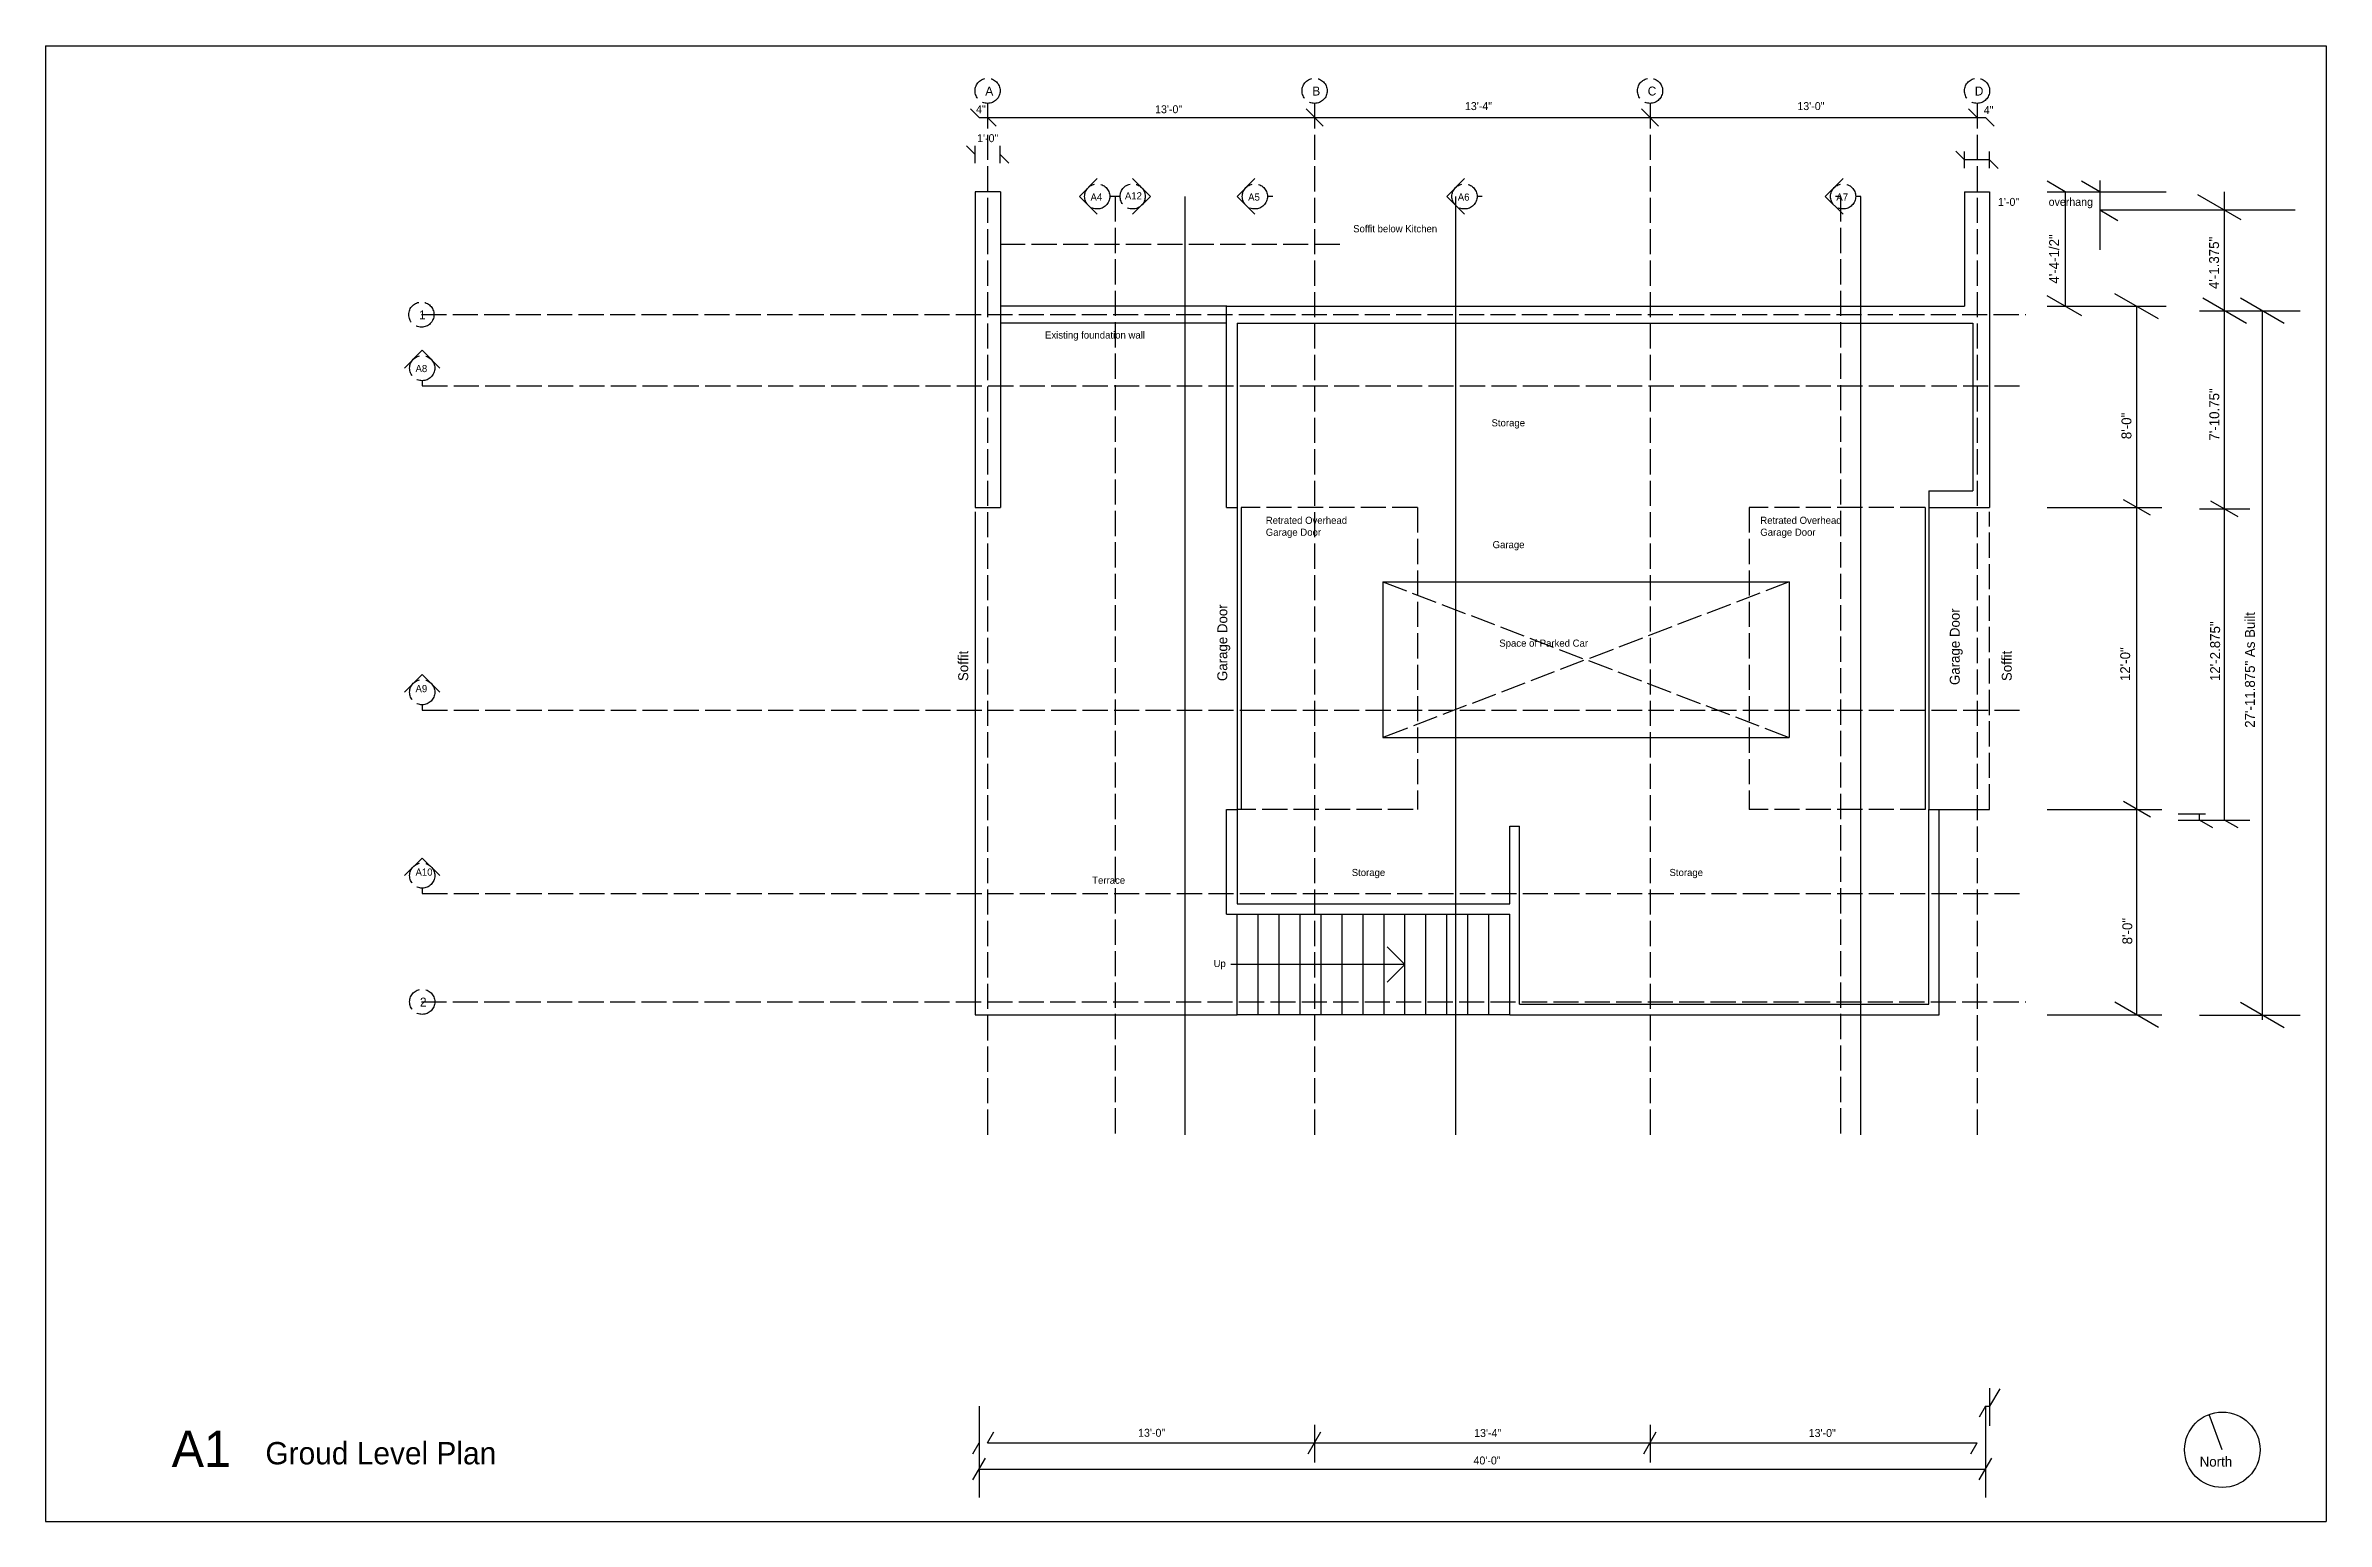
# Model space of a CAD drawing. Header units: inches. Extents: x 967 to 6851, y -308 to 3434.
# Drawn here: x 967 to 2055, y 2730 to 3434 of the extents above; entities that cross this region are included whole.
import ezdxf

# ---------------------------------------------------------------- set-up
doc = ezdxf.new("R2010")
doc.units = ezdxf.units.IN
doc.header["$MEASUREMENT"] = 0
doc.linetypes.add('ACAD_ISO02W100', pattern=[15, 12, -3])
for name, color, linetype in [('const', 7, 'Continuous'), ('e1', 7, 'Continuous'), ('e2', 251, 'Continuous'), ('grid', 252, 'ACAD_ISO02W100'), ('millwork', 253, 'Continuous'), ('soffit', 253, 'ACAD_ISO02W100'), ('walls', 7, 'Continuous')]:
    doc.layers.add(name, color=color, linetype=linetype)

msp = doc.modelspace()

# ---------------------------------------------------------------- linework, layer by layer
for p, q in [((966.9, 3434.3), (2054.9, 3434.3)), ((966.9, 3434.3), (966.9, 2730.3)), ((2054.9, 3434.3), (2054.9, 2730.3)), ((966.9, 2730.3), (2054.9, 2730.3))]:
    msp.add_line(p, q)
at = {"layer": 'const'}
for p, q in [((1930.4, 3364.6), (1921.7, 3369.6)), ((1946.8, 3364.6), (1938.1, 3369.6)), ((2014.3, 3351.2), (1993.6, 3363.2)), ((2006.4, 3064.9), (2006.4, 3364.6)), ((2040, 3355.8), (1946.8, 3355.8)), ((1955.4, 3350.8), (1946.8, 3355.8)), ((1938.3, 3305.4), (1921.7, 3315)), ((1974.9, 3304), (1954.1, 3316)), ((1964.5, 2972), (1964.5, 3310)), ((1994.4, 3307.8), (2042.4, 3307.8)), ((2016.8, 3301.8), (1996, 3313.8)), ((2034.8, 3301.8), (2014, 3313.8)), ((2024.4, 2969.6), (2024.4, 3307.8)), ((1921.7, 3214), (1976.5, 3214)), ((1971, 3210.3), (1958.1, 3217.7)), ((1994.4, 3213.3), (2018.4, 3213.3)), ((2012.8, 3209.6), (1999.9, 3217)), ((1921.7, 3070), (1976.5, 3070)), ((1971, 3066.3), (1958.1, 3073.7)), ((1984.2, 3067.8), (1997.3, 3067.8)), ((1984.2, 3064.9), (2018.4, 3064.9)), ((1994.4, 3064.9), (1994.4, 3067.8)), ((2000.8, 3061.2), (1994.4, 3064.9)), ((2012.8, 3061.2), (2006.4, 3064.9)), ((1921.7, 2972), (1976.5, 2972)), ((1974.9, 2966), (1954.1, 2978)), ((1994.4, 2971.8), (2042.4, 2971.8)), ((2034.8, 2965.8), (2014, 2977.8)), ((1412.3, 2785.3), (1412.3, 2741.7)), ((1892.3, 2785.3), (1889.3, 2780.1)), ((1892.3, 2785.3), (1892.3, 2741.7)), ((1892.3, 2785.3), (1894.3, 2785.3)), ((1899.1, 2793.6), (1894.3, 2785.3)), ((1409.3, 2762.6), (1412.3, 2767.8)), ((1416.3, 2767.8), (1419.3, 2773)), ((1416.3, 2767.8), (1888.3, 2767.8)), ((1569.3, 2762.6), (1575.3, 2773)), ((1729.3, 2762.6), (1735.3, 2773)), ((1885.3, 2762.6), (1888.3, 2767.8)), ((1409.3, 2750.1), (1415.3, 2760.5)), ((1412.3, 2755.3), (1892.3, 2755.3)), ((1889.3, 2750.1), (1895.3, 2760.5))]:
    msp.add_line(p, q, dxfattribs=at)
at = {"layer": 'e1'}
for p, q in [((1408.2, 3404.2), (1412.3, 3400.1)), ((1416.3, 3400.1), (1420.4, 3395.9)), ((1568.2, 3404.2), (1576.4, 3395.9)), ((1728.2, 3404.2), (1736.4, 3395.9)), ((1884.2, 3404.2), (1888.3, 3400.1)), ((1892.3, 3400.1), (1896.4, 3395.9)), ((1406.2, 3386.5), (1410.3, 3382.4)), ((1878.2, 3384), (1882.3, 3379.8)), ((1422.3, 3382.4), (1426.4, 3378.3)), ((1894.3, 3379.8), (1898.4, 3375.7))]:
    msp.add_line(p, q, dxfattribs=at)
msp.add_circle((2005.3, 2764.5), 18, dxfattribs=at)
at = {"layer": 'e2'}
for p, q in [((1412.3, 3400.1), (1892.3, 3400.1)), ((1410.3, 3378.3), (1410.3, 3386.5)), ((1422.3, 3378.3), (1422.3, 3386.5)), ((1882.3, 3375.8), (1882.3, 3383.9)), ((1894.3, 3375.8), (1894.3, 3383.9)), ((1894.3, 3379.8), (1882.3, 3379.8)), ((1479.5, 3362.4), (1474.6, 3362.4)), ((1510.6, 2914.8), (1510.6, 3362.4)), ((1552.3, 3362.4), (1549.8, 3362.4)), ((1639.7, 2914.8), (1639.7, 3362.4)), ((1652.3, 3362.4), (1649.8, 3362.4)), ((1823.2, 3362.4), (1820.7, 3362.4)), ((1832.8, 3362.4), (1830.4, 3362.4)), ((1832.8, 2914.8), (1832.8, 3362.4)), ((1930.4, 3364.6), (1930.4, 3310)), ((1946.8, 3370), (1946.8, 3336.9)), ((1410.3, 3212), (1410.3, 2972)), ((1410.3, 2972), (1535.4, 2972))]:
    msp.add_line(p, q, dxfattribs=at)
at = {"layer": 'grid'}
for p, q in [((1416.3, 3406.8), (1416.3, 2914.8)), ((1572.3, 3406.8), (1572.3, 2914.8)), ((1732.3, 3406.8), (1732.3, 2914.8)), ((1888.3, 3406.8), (1888.3, 2914.8)), ((1477.1, 3362.4), (1477.1, 2914.8)), ((1823.2, 3362.4), (1823.2, 2914.8)), ((1146.2, 3306), (1911.5, 3306)), ((1146.6, 3274.5), (1146.6, 3272)), ((1146.6, 3272), (1911.5, 3272)), ((1146.6, 3119.9), (1146.6, 3117.4)), ((1146.6, 3117.4), (1911.5, 3117.4)), ((1146.6, 3032.4), (1146.6, 3029.9)), ((1146.6, 3029.9), (1911.5, 3029.9)), ((1146.2, 2978.2), (1911.5, 2978.2))]:
    msp.add_line(p, q, dxfattribs=at)
for centre in [(1416.3, 3412.8), (1572.3, 3412.8), (1732.3, 3412.8), (1888.3, 3412.8), (1468.6, 3362.4), (1485.5, 3362.4), (1543.8, 3362.4), (1643.8, 3362.4), (1824.4, 3362.4), (1146.2, 3306), (1146.6, 3280.5), (1146.6, 3125.9), (1146.6, 3038.4), (1146.6, 2978.2)]:
    msp.add_circle(centre, 6, dxfattribs=at)
at = {"layer": 'millwork'}
for p, q in [((1530.4, 3310), (1422.3, 3310)), ((1530.4, 3302), (1422.3, 3302)), ((1535.4, 2972), (1535.4, 3020)), ((1545.4, 2972), (1545.4, 3020)), ((1555.4, 2972), (1555.4, 3020)), ((1565.4, 2972), (1565.4, 3020)), ((1575.4, 2972), (1575.4, 3020)), ((1585.4, 2972), (1585.4, 3020)), ((1595.4, 2972), (1595.4, 3020)), ((1605.4, 2972), (1605.4, 3020)), ((1605.4, 2972), (1605.4, 3020)), ((1615.4, 2972), (1615.4, 3020)), ((1625.4, 2972), (1625.4, 3020)), ((1635.4, 2972), (1635.4, 3020)), ((1645.4, 2972), (1645.4, 3020)), ((1655.4, 2972), (1655.4, 3020)), ((1665.4, 2972), (1535.4, 2972))]:
    msp.add_line(p, q, dxfattribs=at)
at = {"layer": 'soffit'}
for p, q in [((1584.3, 3339.5), (1422.4, 3339.5)), ((1621.3, 3214), (1537.3, 3214)), ((1621.3, 3214), (1621.3, 3070)), ((1863.6, 3214), (1779.6, 3214)), ((1779.6, 3214), (1779.6, 3070)), ((1894.3, 3070), (1894.3, 3212)), ((1604.9, 3178.5), (1798.7, 3104.3)), ((1798.7, 3178.5), (1604.9, 3104.3)), ((1619.3, 3070), (1535.3, 3070)), ((1863.6, 3070), (1779.6, 3070))]:
    msp.add_line(p, q, dxfattribs=at)
at = {"layer": 'walls'}
for p, q in [((1410.3, 3364.6), (1410.3, 3214)), ((1422.4, 3364.6), (1410.3, 3364.6)), ((1422.4, 3364.6), (1422.4, 3214)), ((1468.6, 3370.9), (1460.1, 3362.4)), ((1468.6, 3353.9), (1460.1, 3362.4)), ((1485.5, 3370.9), (1494, 3362.4)), ((1485.5, 3353.9), (1494, 3362.4)), ((1543.8, 3370.9), (1535.3, 3362.4)), ((1543.8, 3353.9), (1535.3, 3362.4)), ((1643.8, 3370.9), (1635.3, 3362.4)), ((1643.8, 3353.9), (1635.3, 3362.4)), ((1824.4, 3370.9), (1815.9, 3362.4)), ((1824.4, 3353.9), (1815.9, 3362.4)), ((1882.3, 3364.6), (1882.3, 3310)), ((1882.3, 3364.6), (1894.3, 3364.6)), ((1894.3, 3364.6), (1894.3, 3214)), ((1921.7, 3364.6), (1978.5, 3364.6)), ((1530.3, 3214), (1530.3, 3310)), ((1530.4, 3310), (1882.3, 3310)), ((1921.7, 3310), (1978.5, 3310)), ((1535.3, 3302), (1535.3, 3214)), ((1535.3, 3302), (1886.3, 3302)), ((1886.3, 3302), (1886.3, 3222)), ((1138.1, 3280.5), (1146.6, 3289)), ((1155, 3280.5), (1146.6, 3289)), ((1865.3, 3222), (1886.3, 3222)), ((1865.3, 3222), (1865.3, 3214)), ((1410.3, 3214), (1422.4, 3214)), ((1530.3, 3214), (1535.3, 3214)), ((1535.3, 3214), (1535.3, 3070)), ((1537.3, 3214), (1537.3, 3070)), ((1863.6, 3214), (1863.6, 3070)), ((1865.3, 3214), (1894.3, 3214)), ((1865.3, 3214), (1865.3, 3070)), ((1604.9, 3178.5), (1798.7, 3178.5)), ((1604.9, 3178.5), (1604.9, 3104.3)), ((1798.7, 3178.5), (1798.7, 3104.3)), ((1138.1, 3125.9), (1146.6, 3134.4)), ((1155, 3125.9), (1146.6, 3134.4)), ((1604.9, 3104.3), (1798.7, 3104.3)), ((1530.3, 3020), (1530.3, 3070)), ((1530.3, 3070), (1535.3, 3070)), ((1535.3, 3070), (1535.3, 3025)), ((1865.3, 3070), (1887.8, 3070)), ((1865.3, 2977), (1865.3, 3070)), ((1870.3, 2972), (1870.3, 3070)), ((1887.8, 3070), (1894.3, 3070)), ((1665.4, 3062), (1670.1, 3062)), ((1665.4, 3025), (1665.4, 3062)), ((1670.1, 2977), (1670.1, 3062)), ((1138.1, 3038.4), (1146.6, 3046.8)), ((1155, 3038.4), (1146.6, 3046.8)), ((1535.3, 3025), (1665.4, 3025)), ((1530.3, 3020), (1665.4, 3020)), ((1665.4, 2972), (1665.4, 3020)), ((1615.4, 2996), (1606.9, 3004.5)), ((1615.4, 2996), (1532.4, 2996)), ((1615.4, 2996), (1606.9, 2987.5)), ((1665.4, 2972), (1870.3, 2972)), ((1670.1, 2977), (1865.3, 2977)), ((1894.3, 2793.9), (1894.3, 2776)), ((1572.3, 2776.4), (1572.3, 2758.4)), ((1732.3, 2776.4), (1732.3, 2758.4)), ((2005.3, 2764.5), (1999.1, 2781.4))]:
    msp.add_line(p, q, dxfattribs=at)

# ---------------------------------------------------------------- texts
at = {"layer": 'const', "attachment_point": 1}
for s, insert, char_height, width in [('\\P4"', (1410.8, 3412.2), 3.79, 1444.62), ('A', (1415.2, 3414.8), 4.26, 1625.197), ('\\P13\'-0"', (1496.2, 3412.2), 3.79, 1444.62), ('B', (1571.2, 3414.8), 4.26, 1625.197), ('\\P13\'-4"', (1644, 3413.7), 3.79, 1444.62), ('C', (1731.2, 3414.8), 4.26, 1625.197), ('\\P13\'-0"', (1802.6, 3413.7), 3.79, 1444.62), ('D', (1887.2, 3414.8), 4.26, 1625.197), ('\\P4"', (1891.5, 3411.8), 3.79, 1444.62), ('\\P1\'-0"', (1411.3, 3398.4), 3.79, 1444.62), ('A4', (1465.4, 3363.8), 3.41, 1300.158), ('A12', (1481.8, 3364.4), 3.41, 1300.158), ('A5', (1540.6, 3363.8), 3.41, 1300.158), ('A6', (1640.6, 3363.8), 3.41, 1300.158), ('A7', (1821.2, 3363.8), 3.41, 1300.158), ('\\P1\'-0"          overhang           ', (1898.3, 3368), 3.789, 1444.62), ('\\pt3.4098;Soffit below Kitchen', (1590.7, 3348.7), 3.41, 1300.158), ('1', (1145.1, 3308), 4.26, 1625.197), ('\\pt3.4098;Existing foundation wall', (1443.7, 3298), 3.41, 1300.158), ('A8', (1143.4, 3282), 3.41, 1300.158), ('\\pt3.4098;Storage', (1656.7, 3256.1), 3.41, 1300.158), ('\\pt3.4098;Retrated Overhead^JGarage Door', (1549, 3209.6), 3.41, 1300.158), ('\\pt3.4098;Retrated Overhead^JGarage Door', (1784.9, 3209.6), 3.41, 1300.158), ('\\pt3.4098;Garage', (1657.2, 3198), 3.41, 1300.158), ('\\pt3.4098;Space of Parked Car', (1660.4, 3151), 3.41, 1300.158), ('A9', (1143.4, 3129.3), 3.41, 1300.158), ('A10', (1143.4, 3041.8), 3.41, 1300.158), ('\\pt3.4098;Terrace', (1466.2, 3037.9), 3.41, 1300.158), ('\\pt3.4098;Storage', (1590, 3041.6), 3.41, 1300.158), ('\\pt3.4098;Storage', (1741.6, 3041.6), 3.41, 1300.158), ('\\pt3.4098;Up', (1524.1, 2998.2), 3.41, 1300.158), ('2', (1145.5, 2980.2), 4.26, 1625.197), ('13\'-0"', (1488.1, 2774.5), 3.79, 1444.62), ('13\'-4"', (1648.4, 2774.4), 3.79, 1444.62), ('13\'-0"', (1808, 2774.4), 3.79, 1444.62), ('A1', (1027.1, 2773.6), 17.26, 6582.049), ('Groud Level Plan', (1071.8, 2768.2), 10.656, 4062.993), ('40\'-0"', (1648.1, 2761.3), 3.79, 1444.62), ('North', (1994.5, 2761.2), 4.74, 1805.775)]:
    msp.add_mtext(s, dxfattribs=dict(at, insert=insert, char_height=char_height, width=width))
at = {"layer": 'const', "width": 1805.775, "attachment_point": 1, "rotation": 90}
for s, insert, char_height in [('4\'-4-1/2"', (1922.7, 3320.8), 4.74), ('4\'-1.375"', (1999, 3318.2), 4.74), ('7\'-10.75"', (1999.1, 3245.9), 4.74), ('8\'-0"', (1957.2, 3246.6), 4.74), ('Garage Door', (1525.9, 3131.2), 4.736), ('Garage Door', (1875.3, 3129.3), 4.736), ('12\'-2.875"', (1999.5, 3131.2), 4.74), ('27\'-11.875" As Built', (2016.1, 3108.9), 4.736), ('Soffit', (1402.3, 3131.2), 4.74), ('Soffit', (1900.1, 3131.2), 4.74), ('12\'-0"', (1956.6, 3131.2), 4.74), ('8\'-0"', (1957.6, 3005.6), 4.74)]:
    msp.add_mtext(s, dxfattribs=dict(at, insert=insert, char_height=char_height))

doc.saveas('drawing.dxf')
